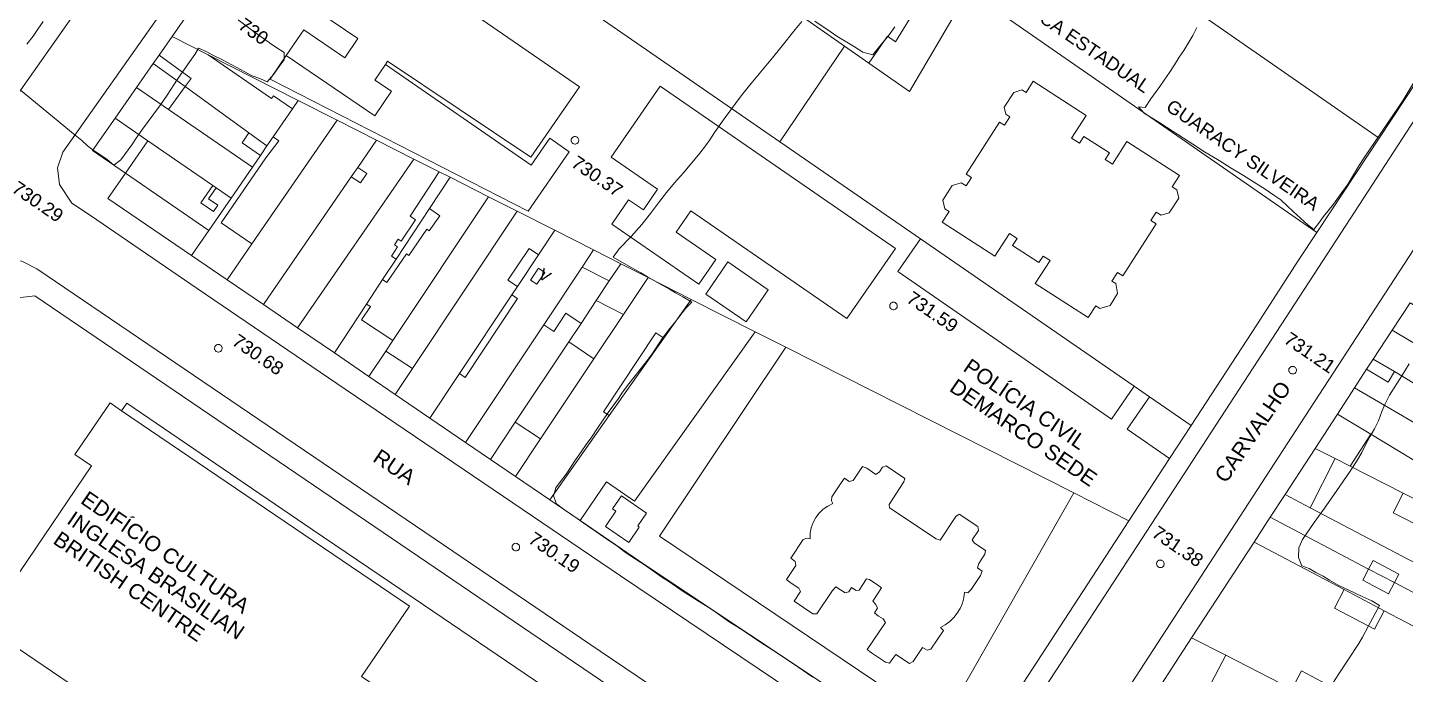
# Model space of a CAD drawing. Header units: metres. Extents: x 322294 to 7190115, y 7390841 to 10157759.
# Drawn here: x 322910.4 to 323092.1, y 7393748.8 to 7393834.1 of the extents above; entities that cross this region are included whole.
import ezdxf
from ezdxf.enums import TextEntityAlignment as Align

# ---------------------------------------------------------------- set-up
doc = ezdxf.new("R2010")
doc.units = ezdxf.units.M
doc.layers.get('0').update_dxf_attribs({"lineweight": 18})
for name, color, linetype, lineweight in [('100_SIST_VIARIO_MEIO_FIO', 1, 'Continuous', 18), ('160_P_SIMP_ASF_TOP', 7, 'Continuous', 18), ('206_MURO_E_MURO_ARRIMO', 7, 'Continuous', 18), ('214_PROJ_BEIRAL_EDIF', 10, 'Continuous', 18), ('216_EDIF_NOTAVEL', 2, 'Continuous', 18), ('218_EDIF_NOTAVEL_TOP', 7, 'Continuous', 18), ('600_CURVA_MESTRA', 14, 'Continuous', 18), ('602_CURVA_MESTRA_TOP', 24, 'Continuous', 18), ('604_CURVA_INTERM', 7, 'Continuous', 18), ('606_PTO_COTADO', 7, 'Continuous', 18), ('608_PTO_COTADO_INTERVIA', 1, 'Continuous', 18), ('624_SEGM_CURVA_MESTRA', 14, 'Continuous', 18)]:
    doc.layers.add(name, color=color, linetype=linetype, lineweight=lineweight)
doc.styles.add('Style-Arial', font='arial.ttf', dxfattribs={"height": 1.75})

# ---------------------------------------------------------------- blocks, each defined once
blk = doc.blocks.new('SP09')
at = {"color": 0, "linetype": 'Continuous'}
blk.add_lwpolyline([(-0.03, -0.51), (-0.14, -0.49), (-0.24, -0.46), (-0.31, -0.42), (-0.35, -0.39), (-0.42, -0.31), (-0.47, -0.24), (-0.51, -0.15), (-0.52, -0.09), (-0.52, 0.03), (-0.51, 0.11), (-0.48, 0.2), (-0.44, 0.27), (-0.4, 0.33), (-0.32, 0.39), (-0.23, 0.44), (-0.15, 0.48), (-0.1, 0.48), (-0.03, 0.48), (0.08, 0.48), (0.19, 0.44), (0.27, 0.4), (0.35, 0.32), (0.41, 0.23), (0.46, 0.11), (0.48, 0.03), (0.48, -0.03), (0.47, -0.08), (0.44, -0.21), (0.38, -0.3), (0.31, -0.38), (0.23, -0.44), (0.1, -0.49), (0.02, -0.51)], close=True, dxfattribs=at)

msp = doc.modelspace()

# ---------------------------------------------------------------- linework, layer by layer
at = {"layer": '100_SIST_VIARIO_MEIO_FIO'}
for points in [[(322958.826, 7393895.736), (322927.502, 7393851.423), (322895.355, 7393805.787), (322877.75, 7393781.41), (322875.781, 7393780.347), (322872.817, 7393780.173), (322870.132, 7393781.436), (322858.132, 7393790.316), (322854.389, 7393793.103)], [(323086.03, 7393810.731), (323079.976, 7393801.412), (323057.315, 7393766.633), (323045.978, 7393749.248), (323040.309, 7393740.555), (323037.475, 7393736.208), (323035.752, 7393733.805), (323033.085, 7393732.648), (323031.621, 7393732.794), (322988.581, 7393761.758), (322951.162, 7393787.143), (322932.79, 7393799.672), (322923.604, 7393805.937), (322918.699, 7393809.263), (322916.248, 7393810.925), (322914.622, 7393813.36), (322914.375, 7393815.554), (322915.073, 7393817.633), (322966.512, 7393890.6)], [(323138.514, 7393891.13), (323124.799, 7393870.406), (323086.03, 7393810.731)], [(323177.054, 7393749.903), (323154.404, 7393717.841), (323131.751, 7393686.103), (323129.083, 7393684.792), (323126.11, 7393684.814), (323085.307, 7393704.51), (323045.573, 7393723.923), (323044.196, 7393725.672), (323043.819, 7393727.867), (323044.59, 7393730.06), (323077.632, 7393780.949), (323093.691, 7393805.611)]]:
    msp.add_lwpolyline(points, dxfattribs=at)
msp.add_lwpolyline([(323022.846, 7393726.842), (323025.756, 7393724.57), (323026.823, 7393721.814), (323026.161, 7393718.934), (322973.298, 7393637.741), (322952.353, 7393606.114), (322949.743, 7393604.674), (322946.78, 7393604.349), (322944.601, 7393604.875), (322853.546, 7393655.928), (322817.077, 7393676.634), (322815.979, 7393678.578), (322815.788, 7393680.803), (322816.723, 7393683.184), (322876.239, 7393763.209), (322904.689, 7393802.35), (322907.443, 7393803.45), (322909.671, 7393803.269), (322911.645, 7393802.254), (322985.906, 7393751.814)], close=True, dxfattribs=at)
at = {"layer": '206_MURO_E_MURO_ARRIMO'}
for p, q in [((322946.434, 7393857.159), (322929.451, 7393832.892)), ((322926.977, 7393829.335), (322924.773, 7393826.165)), ((322927.741, 7393830.433), (322926.977, 7393829.335)), ((322921.95, 7393822.105), (322918.988, 7393817.846)), ((322936.724, 7393800.794), (322932.027, 7393803.998)), ((322905.354, 7393798.006), (322911.385, 7393798.676)), ((322911.385, 7393798.676), (323023.057, 7393722.825)), ((323090.33, 7393794.176), (323087.843, 7393790.357)), ((322955.417, 7393788.046), (322950.861, 7393791.153)), ((323087.843, 7393790.357), (323086.958, 7393788.998)), ((322958.867, 7393785.693), (322955.417, 7393788.046)), ((323083.11, 7393783.09), (323080.171, 7393778.576)), ((323080.171, 7393778.576), (323076.208, 7393772.491)), ((322974.747, 7393774.864), (322971.443, 7393777.117)), ((323060.973, 7393777.226), (323055.621, 7393769.019)), ((322991.805, 7393763.231), (322983.255, 7393769.061)), ((323055.621, 7393769.019), (323033.671, 7393735.359)), ((323033.671, 7393735.359), (322991.805, 7393763.231)), ((323063.89, 7393753.575), (323058.064, 7393744.628))]:
    msp.add_line(p, q, dxfattribs=at)
for points in [[(322926.977, 7393829.335), (322931.185, 7393826.284)], [(322946.099, 7393824.455), (322934.23, 7393830.47)], [(322941.976, 7393818.46), (322941.105, 7393817.194)], [(322923.307, 7393814.875), (322918.988, 7393817.846)], [(322964.698, 7393815.03), (322966.105, 7393814.317)], [(322959.002, 7393803.524), (322963.39, 7393810.192)], [(322985.386, 7393798.061), (322983.385, 7393795.054)], [(323006.339, 7393793.956), (323010.386, 7393791.908)], [(322955.417, 7393788.046), (322957.653, 7393791.405)], [(323090.614, 7393788.695), (323087.843, 7393790.357)], [(323080.171, 7393778.576), (323082.825, 7393777.224)], [(323048.353, 7393772.696), (323055.621, 7393769.019)], [(323087.225, 7393762.663), (323090.624, 7393760.873)]]:
    msp.add_lwpolyline(points, dxfattribs=at)
at = {"layer": '214_PROJ_BEIRAL_EDIF'}
for points in [[(322951.066, 7393859.432), (322952.266, 7393861.17), (322950.254, 7393862.559), (322952.699, 7393866.015), (322967.039, 7393856.114), (322966.923, 7393855.945), (322970.006, 7393853.817), (322968.085, 7393851.034), (322987.133, 7393837.882), (322992.343, 7393845.428), (322976.481, 7393856.379), (322976.75, 7393856.769), (322974.912, 7393858.038), (322976.706, 7393860.637), (322988.305, 7393852.494), (323011.833, 7393836.004), (323018.11, 7393831.605), (323009.599, 7393819.017)], [(323058.341, 7393785.362), (323056.325, 7393786.755), (323028.151, 7393806.207), (323009.599, 7393819.017), (323018.11, 7393831.605), (323021.332, 7393829.362), (323026.708, 7393825.619), (323034.466, 7393838.922), (323080.384, 7393807.019), (323077.999, 7393803.404), (323072.479, 7393794.871), (323063.814, 7393781.583)], [(322934.23, 7393830.47), (322929.451, 7393832.892), (322927.741, 7393830.433), (322931.97, 7393827.367), (322931.185, 7393826.284), (322939.595, 7393820.187), (322941.976, 7393818.46), (322942.802, 7393819.662), (322945.333, 7393823.34), (322942.825, 7393825.065), (322942.588, 7393824.72)], [(323062.296, 7393814.566), (323055.356, 7393819.037), (323053.443, 7393816.068), (323052.484, 7393816.685), (323053.039, 7393817.547), (323049.677, 7393819.713), (323049.096, 7393818.81), (323048.069, 7393819.471), (323049.998, 7393822.467), (323042.99, 7393826.982), (323042.049, 7393825.521), (323041.52, 7393825.861), (323040.427, 7393825.51), (323039.177, 7393823.569), (323039.384, 7393822.624), (323039.914, 7393822.282), (323039.206, 7393821.183), (323038.553, 7393821.604), (323034.139, 7393814.752), (323034.858, 7393814.288), (323034.14, 7393813.175), (323033.495, 7393813.591), (323032.316, 7393813.221), (323031.092, 7393811.32), (323031.337, 7393810.173), (323031.912, 7393809.803), (323031.001, 7393808.39), (323037.95, 7393803.913), (323039.885, 7393806.917), (323040.898, 7393806.265), (323040.284, 7393805.312), (323043.746, 7393803.082), (323044.293, 7393803.93), (323045.217, 7393803.334), (323043.278, 7393800.324), (323050.253, 7393795.831), (323051.242, 7393797.367), (323051.798, 7393797.009), (323053.126, 7393797.417), (323054.132, 7393798.978), (323053.907, 7393800.301), (323053.385, 7393800.638), (323054.111, 7393801.764), (323054.795, 7393801.323), (323059.216, 7393808.185), (323058.52, 7393808.633), (323059.23, 7393809.735), (323059.888, 7393809.311), (323060.94, 7393809.621), (323062.18, 7393811.545), (323061.915, 7393812.652), (323061.312, 7393813.04)], [(322928.993, 7393823.262), (322940.047, 7393815.657), (322937.245, 7393811.583), (322935.267, 7393812.944), (322934.846, 7393813.233), (322926.247, 7393819.149), (322921.95, 7393822.105), (322924.773, 7393826.165)], [(322941.105, 7393817.194), (322940.047, 7393815.657), (322928.993, 7393823.262), (322931.185, 7393826.284), (322939.595, 7393820.187), (322938.682, 7393818.86)], [(322939.996, 7393805.551), (322935.952, 7393808.333), (322941.836, 7393816.886), (322943.55, 7393819.147), (322942.802, 7393819.662), (322945.333, 7393823.34), (322946.099, 7393824.455), (322951.217, 7393821.861)], [(322939.996, 7393805.551), (322951.217, 7393821.861), (322956.427, 7393819.221), (322953.94, 7393815.607), (322953.092, 7393814.373), (322941.506, 7393797.533), (322936.724, 7393800.794)], [(322923.307, 7393814.875), (322934.305, 7393807.309), (322937.245, 7393811.583), (322935.267, 7393812.944), (322934.267, 7393811.49), (322935.493, 7393810.646), (322934.918, 7393809.811), (322933.271, 7393810.944), (322934.846, 7393813.233), (322926.247, 7393819.149)], [(322953.092, 7393814.373), (322954.307, 7393813.574), (322955.13, 7393814.824), (322953.94, 7393815.607), (322956.427, 7393819.221), (322961.341, 7393816.731), (322946.018, 7393794.456), (322941.506, 7393797.533)], [(322955.103, 7393797.599), (322957.224, 7393800.823), (322959.002, 7393803.524), (322958.389, 7393803.927), (322959.188, 7393805.14), (322958.778, 7393805.41), (322959.272, 7393806.16), (322959.687, 7393805.886), (322961.551, 7393808.718), (322960.848, 7393809.181), (322964.698, 7393815.03), (322961.341, 7393816.731), (322946.018, 7393794.456), (322950.861, 7393791.153)], [(322920.999, 7393811.519), (322923.307, 7393814.875), (322934.305, 7393807.309), (322932.027, 7393803.998)], [(322963.39, 7393810.192), (322966.105, 7393814.317), (322971.191, 7393811.741), (322958.575, 7393792.791), (322954.442, 7393795.511), (322955.601, 7393797.271), (322955.103, 7393797.599), (322957.224, 7393800.823), (322957.776, 7393800.443), (322960.375, 7393804.222), (322960.682, 7393804.011), (322963.059, 7393807.467), (322963.369, 7393807.254), (322964.748, 7393809.258)], [(322958.575, 7393792.791), (322971.191, 7393811.741), (322974.944, 7393809.842), (322961.141, 7393789.109), (322957.653, 7393791.405)], [(322961.141, 7393789.109), (322958.867, 7393785.693), (322963.442, 7393782.573), (322967.341, 7393788.431), (322974.267, 7393798.834), (322974.988, 7393799.917), (322973.738, 7393800.749), (322976.524, 7393804.934), (322977.774, 7393804.102), (322979.919, 7393807.325), (322974.944, 7393809.842)], [(322967.341, 7393788.431), (322963.442, 7393782.573), (322968.144, 7393779.367), (322978.459, 7393794.861), (322983.518, 7393802.46), (322985.034, 7393804.737), (322979.919, 7393807.325), (322977.774, 7393804.102), (322974.988, 7393799.917), (322974.267, 7393798.834), (322975.011, 7393798.338), (322968.085, 7393787.936)], [(322988.622, 7393802.921), (322985.034, 7393804.737), (322983.518, 7393802.46), (322987.106, 7393800.644)], [(322978.594, 7393801.777), (322977.548, 7393800.205), (322976.71, 7393800.763), (322977.756, 7393802.334)], [(322987.106, 7393800.644), (322988.622, 7393802.921), (322992.215, 7393801.103), (322988.979, 7393796.242), (322985.386, 7393798.061)], [(322994.283, 7393793.091), (322993.238, 7393793.787), (322986.322, 7393783.399), (322987.083, 7393782.892), (322979.248, 7393771.794), (322974.747, 7393774.864), (322978.045, 7393779.818), (322985.082, 7393790.389), (322988.979, 7393796.242), (322992.215, 7393801.103), (322997.906, 7393798.223)], [(322994.283, 7393793.091), (322987.083, 7393782.892), (322979.248, 7393771.794), (322983.255, 7393769.061), (322986.721, 7393774.143), (322990.435, 7393771.61), (323006.339, 7393793.956), (322997.906, 7393798.223)], [(322978.459, 7393794.861), (322979.775, 7393793.984), (322981.377, 7393796.39), (322983.385, 7393795.054), (322981.754, 7393792.605), (322974.716, 7393782.033), (322971.443, 7393777.117), (322968.144, 7393779.367)], [(323107.043, 7393789.22), (323110.006, 7393787.454), (323107.62, 7393783.756), (323105.764, 7393784.874), (323104.56, 7393785.599), (323094.673, 7393791.558), (323090.33, 7393794.176), (323092.679, 7393797.784), (323105.91, 7393789.896), (323106.331, 7393789.645), (323105.357, 7393788.012), (323106.069, 7393787.587)], [(322985.082, 7393790.389), (322981.754, 7393792.605), (322974.716, 7393782.033), (322978.045, 7393779.818)], [(323048.353, 7393772.696), (323010.386, 7393791.908), (322993.709, 7393767.015), (323030.87, 7393741.983)], [(323090.614, 7393788.695), (323092.209, 7393787.739), (323101.127, 7393782.391), (323098.757, 7393778.718), (323085.359, 7393786.543), (323086.958, 7393788.998), (323089.788, 7393787.31)], [(323100.573, 7393772.835), (323102.833, 7393776.337), (323100.09, 7393777.939), (323098.757, 7393778.718), (323085.359, 7393786.543), (323083.11, 7393783.09), (323087.518, 7393780.427), (323096.529, 7393774.983), (323097.95, 7393774.125), (323100.436, 7393772.623)], [(323091.795, 7393772.657), (323084.802, 7393776.218), (323087.518, 7393780.427), (323096.529, 7393774.983), (323094.229, 7393771.418)], [(323035.686, 7393768.259), (323033.225, 7393769.898), (323032.817, 7393769.585), (323030.732, 7393766.454), (323030.185, 7393766.625), (323024.034, 7393770.72), (323023.986, 7393771.18), (323025.957, 7393774.141), (323026.068, 7393774.615), (323023.6, 7393776.258), (323023.113, 7393776.078), (323022.718, 7393775.485), (323022.269, 7393775.14), (323021.046, 7393775.955), (323020.472, 7393776.168), (323019.24, 7393774.318), (323018.726, 7393774.219), (323018.11, 7393774.629), (323017.694, 7393774.042), (323016.461, 7393772.191), (323016.423, 7393771.649), (323016.588, 7393771.293), (323015.922, 7393770.971), (323015.315, 7393770.549), (323014.781, 7393770.037), (323014.333, 7393769.447), (323013.983, 7393768.795), (323013.739, 7393768.096), (323013.606, 7393767.367), (323013.589, 7393766.627), (323013.166, 7393766.709), (323012.665, 7393766.546), (323011.022, 7393764.078), (323011.624, 7393763.665), (323011.693, 7393763.145), (323010.462, 7393761.295), (323010.942, 7393760.894), (323012.082, 7393760.135), (323012.319, 7393759.675), (323011.479, 7393758.412), (323013.947, 7393756.769), (323014.484, 7393756.755), (323016.538, 7393759.84), (323016.974, 7393760.328), (323018.188, 7393759.52), (323018.672, 7393759.653), (323019.055, 7393760.229), (323019.664, 7393759.839), (323020.061, 7393759.885), (323021.034, 7393761.348), (323021.395, 7393761.267), (323022.631, 7393760.444), (323023.017, 7393760.16), (323021.86, 7393758.421), (323022.239, 7393757.97), (323022.49, 7393757.487), (323022.081, 7393756.873), (323022.614, 7393756.465), (323023.206, 7393756.071), (323023.512, 7393755.618), (323021.127, 7393752.035), (323021.658, 7393751.609), (323023.508, 7393750.377), (323024.063, 7393750.265), (323024.47, 7393750.877), (323024.897, 7393751.39), (323026.703, 7393750.187), (323027.176, 7393750.473), (323028.407, 7393752.323), (323029.018, 7393751.941), (323029.521, 7393752.092), (323031.164, 7393754.56), (323030.763, 7393754.968), (323031.405, 7393755.315), (323031.997, 7393755.748), (323032.528, 7393756.259), (323032.987, 7393756.838), (323033.367, 7393757.474), (323033.658, 7393758.155), (323033.856, 7393758.866), (323033.956, 7393759.595), (323034.388, 7393759.506), (323034.822, 7393759.976), (323036.054, 7393761.826), (323036.25, 7393762.399), (323035.633, 7393762.81), (323035.816, 7393763.38), (323036.637, 7393764.613), (323036.702, 7393765.121), (323035.211, 7393766.113), (323034.954, 7393766.518), (323035.769, 7393767.744)], [(323097.686, 7393761.18), (323079.526, 7393770.744), (323082.825, 7393777.224), (323084.802, 7393776.218), (323091.795, 7393772.657), (323090.479, 7393770.072), (323094.809, 7393767.868), (323094.228, 7393766.726), (323099.217, 7393764.186)], [(323079.526, 7393770.744), (323097.686, 7393761.18), (323098.463, 7393760.77), (323096.803, 7393757.618), (323090.624, 7393760.873), (323091.205, 7393761.974), (323087.805, 7393763.765), (323087.225, 7393762.663), (323074.256, 7393769.493), (323076.208, 7393772.491)], [(322992.014, 7393770.046), (322988.706, 7393772.302), (322987.531, 7393770.58), (322987.96, 7393770.288), (322986.59, 7393768.28), (322989.681, 7393766.173), (322991.062, 7393768.199), (322990.852, 7393768.342)], [(323087.225, 7393762.663), (323086.442, 7393761.176), (323089.841, 7393759.385), (323090.624, 7393760.873), (323096.803, 7393757.618), (323094.983, 7393754.162), (323089.279, 7393757.167), (323084.002, 7393759.946), (323072.116, 7393766.206), (323074.256, 7393769.493)], [(323084.002, 7393759.946), (323082.724, 7393757.518), (323088.001, 7393754.739), (323089.279, 7393757.167), (323094.983, 7393754.162), (323097.519, 7393752.827), (323098.093, 7393752.525), (323091.207, 7393739.656), (323082.441, 7393744.123), (323083.655, 7393746.429), (323078.367, 7393749.214), (323077.115, 7393746.836), (323068.393, 7393751.281), (323063.89, 7393753.575), (323072.116, 7393766.206)], [(323086.837, 7393732.869), (323085.155, 7393730.257), (323081.498, 7393732.197), (323078.832, 7393733.612), (323079.21, 7393734.33), (323062.892, 7393742.925), (323065.211, 7393747.328), (323066.073, 7393746.875), (323068.393, 7393751.281), (323077.115, 7393746.836), (323082.441, 7393744.123), (323091.207, 7393739.656)]]:
    msp.add_lwpolyline(points, close=True, dxfattribs=at)
msp.add_lwpolyline([(323028.769, 7393848.996), (323025.86, 7393844.902), (323030.6, 7393841.608), (323024.834, 7393832.198), (323023.803, 7393832.915), (323021.332, 7393829.362), (323018.11, 7393831.605), (323011.833, 7393836.004), (323013.957, 7393839.037), (323015.476, 7393837.973), (323023.954, 7393852.214)], dxfattribs=at)
at = {"layer": '216_EDIF_NOTAVEL'}
for points in [[(323121.331, 7393911.663), (323125.772, 7393908.506), (323139.475, 7393898.767), (323096.815, 7393831.918), (323088.597, 7393819.464), (323065.358, 7393835.625), (323117.512, 7393914.377)], [(322957.595, 7393829.206), (322956.194, 7393827.145), (322958.375, 7393825.663), (322956.176, 7393822.426), (322944.492, 7393830.365), (322946.815, 7393833.784), (322952.25, 7393830.091), (322953.974, 7393832.628), (322945.688, 7393838.258), (322952.165, 7393847.639), (322983.164, 7393826.235), (322976.779, 7393816.988), (322957.883, 7393829.63)], [(322944.492, 7393830.365), (322942.394, 7393827.277), (322976.418, 7393809.856), (322981.829, 7393817.694), (322979.264, 7393819.465), (322976.823, 7393815.93), (322957.595, 7393829.206), (322956.194, 7393827.145), (322958.375, 7393825.663), (322956.176, 7393822.426)], [(322993.826, 7393826.354), (322987.349, 7393816.973), (322993.475, 7393812.743), (322991.6, 7393810.027), (322989.659, 7393811.368), (322987.427, 7393808.135), (322998.897, 7393800.215), (323001.147, 7393803.475), (322995.914, 7393807.088), (322997.863, 7393809.912), (323018.44, 7393795.704), (323024.825, 7393804.951)], [(323028.151, 7393806.207), (323056.325, 7393786.755), (323053.342, 7393782.434), (323025.168, 7393801.887)], [(323002.751, 7393803.159), (322999.821, 7393798.915), (323005.141, 7393795.242), (323008.071, 7393799.485)], [(323058.341, 7393785.362), (323063.814, 7393781.583), (323060.973, 7393777.226), (323055.387, 7393781.083)], [(322971.161, 7393735.18), (322966.778, 7393738.157), (322967.682, 7393739.487), (322954.443, 7393748.479), (322960.748, 7393757.762), (322922.796, 7393783.54), (322921.278, 7393784.571), (322916.652, 7393777.761), (322918.857, 7393776.264), (322909.371, 7393762.298), (322907.298, 7393763.706), (322902.517, 7393756.668), (322942.019, 7393729.837), (322951.05, 7393743.133), (322962.392, 7393736.226), (322968.879, 7393731.82)], [(322971.161, 7393735.18), (322983.949, 7393726.502), (322984.832, 7393727.79), (322985.417, 7393727.39), (322986.806, 7393729.156), (322988.128, 7393730.973), (322989.382, 7393732.839), (322990.565, 7393734.75), (322991.646, 7393736.649), (322991.168, 7393736.972), (322991.896, 7393738.048), (322961.387, 7393758.783), (322947.941, 7393767.883), (322923.476, 7393784.544), (322922.796, 7393783.54), (322960.748, 7393757.762), (322954.443, 7393748.479), (322967.682, 7393739.487), (322966.778, 7393738.157)]]:
    msp.add_lwpolyline(points, close=True, dxfattribs=at)
for points in [[(323034.512, 7393857.077), (323040.091, 7393853.197), (323065.358, 7393835.625), (323088.597, 7393819.464), (323083.812, 7393812.213)], [(323083.812, 7393812.213), (323080.384, 7393807.019), (323034.466, 7393838.922), (323030.6, 7393841.608), (323025.86, 7393844.902), (323028.769, 7393848.996)]]:
    msp.add_lwpolyline(points, dxfattribs=at)
at = {"layer": '600_CURVA_MESTRA', "elevation": 730}
for points in [[(322912.456, 7393834.845), (322911.76, 7393833.87), (322911.126, 7393832.926), (322910.29, 7393831.864)], [(322909.474, 7393825.83), (322916.675, 7393819.894), (322917.546, 7393819.163), (322918.315, 7393818.46), (322919.171, 7393817.829), (322920.084, 7393817.248), (322920.902, 7393816.646), (322921.799, 7393815.921), (322922.685, 7393816.63), (322924.156, 7393818.617), (322924.726, 7393819.495), (322925.543, 7393820.669), (322927.046, 7393822.694), (322927.943, 7393823.895), (322928.82, 7393825.141), (322930.196, 7393827.256), (322931.786, 7393829.596), (322932.44, 7393830.522), (322932.962, 7393831.338), (322933.967, 7393830.901), (322935.023, 7393830.35), (322936.02, 7393829.866), (322937.985, 7393828.783), (322938.973, 7393828.277), (322940.036, 7393827.684), (322941.042, 7393827.334), (322941.997, 7393826.919), (322942.821, 7393827.875), (322943.566, 7393828.91), (322944.222, 7393829.789), (322944.256, 7393830.798), (322943.151, 7393831.49), (322942.307, 7393832.063), (322942.269, 7393832.089)]]:
    msp.add_lwpolyline(points, dxfattribs=at)
at = {"layer": '604_CURVA_INTERM'}
for points, elevation in [([(323012.508, 7393834.869), (323011.615, 7393833.815), (323009.744, 7393831.434), (323008.647, 7393830.07), (323005.974, 7393826.887), (323004.516, 7393825.065), (323002.375, 7393822.219), (323000.991, 7393820.217), (323000.364, 7393819.276), (322999.773, 7393818.454), (322999.049, 7393817.503), (322996.872, 7393814.911), (322995.721, 7393813.608), (322994.648, 7393812.315), (322993.58, 7393810.972), (322992.53, 7393809.534), (322991.395, 7393808.103), (322990, 7393806.494), (322988.395, 7393804.87), (322987.598, 7393803.799), (322989.369, 7393802.767), (322991.244, 7393801.729), (322992.136, 7393801.197), (322994.011, 7393800.121), (322994.9, 7393799.639), (322995.84, 7393799.061), (322996.818, 7393798.538), (322997.988, 7393797.855), (322997.154, 7393797.014), (322995.704, 7393795.12), (322994.919, 7393794.149), (322994.038, 7393792.979), (322992.65, 7393790.921), (322991.821, 7393789.8), (322989.693, 7393787.089), (322988.864, 7393785.98), (322988.301, 7393785.144), (322986.965, 7393783.31), (322985.573, 7393781.234), (322984.794, 7393780.081), (322984.063, 7393779.09), (322983.414, 7393778.133), (322982.67, 7393777.078), (322981.418, 7393775.172), (322980.658, 7393774.213), (322980.067, 7393773.385), (322979.731, 7393772.333), (322980.16, 7393771.275), (322981.07, 7393770.567), (322982.89, 7393769.328), (322984.63, 7393768.098), (322985.482, 7393767.521), (322986.351, 7393766.89), (322988.217, 7393765.614), (322989.069, 7393764.983), (322989.899, 7393764.399), (322991.886, 7393763.105), (322994.051, 7393761.594), (322994.972, 7393761.01), (322996.855, 7393759.718), (322997.889, 7393759.018), (322999.022, 7393758.327), (323000.147, 7393757.611), (323001.177, 7393756.92), (323003.052, 7393755.607), (323003.941, 7393755.079), (323004.898, 7393754.472), (323006.947, 7393753.058), (323009.303, 7393751.551), (323010.14, 7393750.975), (323011.977, 7393749.764), (323013.946, 7393748.401)], 731), ([(323024.756, 7393834.172), (323024.01, 7393833.098), (323022.572, 7393831.347), (323021.849, 7393830.458), (323020.541, 7393830.819), (323019.309, 7393831.601), (323017.12, 7393832.933), (323016.235, 7393833.556), (323014.199, 7393834.93)], 731), ([(323092.584, 7393789.725), (323091.616, 7393788.138), (323089.973, 7393785.566), (323089.357, 7393784.365), (323088.953, 7393783.425), (323088.52, 7393782.215), (323087.984, 7393781.131), (323087.387, 7393780.094), (323086.829, 7393779.048), (323086.344, 7393778.017), (323085.636, 7393776.857), (323084.807, 7393775.569), (323083.436, 7393773.574), (323081.935, 7393771.447), (323080.982, 7393770.064), (323080.057, 7393768.785), (323078.498, 7393766.574), (323078.026, 7393765.46), (323077.967, 7393764.177), (323078.421, 7393763.086), (323079.395, 7393762.748), (323080.244, 7393762.218), (323081.237, 7393761.719), (323082.082, 7393761.178), (323083.289, 7393760.48), (323084.433, 7393759.969), (323086.475, 7393758.999), (323087.645, 7393758.463), (323088.652, 7393757.853), (323088.095, 7393756.797), (323087.151, 7393755.083), (323086.408, 7393753.695), (323085.919, 7393752.817), (323083.286, 7393748.84), (323082.511, 7393747.626)], 732)]:
    msp.add_lwpolyline(points, dxfattribs=dict(at, elevation=elevation))
at = {"layer": '604_CURVA_INTERM', "elevation": 732, "flags": 128}
for points in [[(323083.682, 7393812.3), (323084.507, 7393813.467), (323085.246, 7393814.657), (323085.936, 7393815.834), (323086.576, 7393816.845), (323087.246, 7393817.793), (323089.942, 7393821.781), (323090.508, 7393822.607), (323091.063, 7393823.455), (323091.775, 7393824.492), (323092.711, 7393826.015), (323093.618, 7393827.531), (323094.54, 7393828.916), (323095.416, 7393830.301), (323096.125, 7393831.535), (323096.786, 7393832.635), (323097.488, 7393833.562), (323098.925, 7393835.574)], [(323064.582, 7393834.087), (323064.062, 7393833.016), (323062.839, 7393831.041), (323062.259, 7393830.183), (323061.634, 7393829.154), (323060.986, 7393828.144), (323060.666, 7393827.681)], [(323060.666, 7393827.681), (323059.684, 7393826.291), (323058.522, 7393824.645), (323057.763, 7393823.541), (323056.873, 7393823.591), (323057.647, 7393822.77), (323059.702, 7393821.5), (323061.432, 7393820.348), (323064.067, 7393818.675), (323065.597, 7393817.669), (323067.526, 7393816.535), (323069.12, 7393815.539), (323070.745, 7393814.548), (323073.597, 7393812.755), (323074.73, 7393811.95), (323075.649, 7393811.334), (323076.544, 7393810.495), (323077.29, 7393809.829), (323078.23, 7393808.914), (323079.218, 7393808.057), (323079.999, 7393807.429), (323080.621, 7393808.227), (323081.287, 7393809.138), (323082.611, 7393810.756), (323083.682, 7393812.3)]]:
    msp.add_lwpolyline(points, dxfattribs=at)
at = {"layer": '624_SEGM_CURVA_MESTRA', "elevation": 730}
msp.add_lwpolyline([(322942.269, 7393832.089), (322940.344, 7393833.459), (322939.387, 7393834.146), (322938.533, 7393834.804), (322938.167, 7393835.063)], dxfattribs=at)

# ---------------------------------------------------------------- block references
at = {"layer": '606_PTO_COTADO', "rotation": 325.5688295630279}
for p in [(322982.605, 7393819.192, 730.375), (323024.604, 7393797.339, 731.58), (322935.584, 7393791.768, 730.685), (323077.23, 7393788.876, 731.21), (322974.817, 7393765.547, 730.18), (323059.788, 7393763.342, 731.37)]:
    msp.add_blockref('SP09', p, dxfattribs=at)

# ---------------------------------------------------------------- texts
at = {"layer": '160_P_SIMP_ASF_TOP', "style": 'Style-Arial'}
msp.add_text('CARVALHO', height=2, rotation=55.56883, dxfattribs=at).set_placement((323068.419, 7393773.862))
msp.add_text('RUA', height=2, rotation=325.81501, dxfattribs=at).set_placement((322956.348, 7393777.79), align=Align.MIDDLE_LEFT)
at = {"layer": '214_PROJ_BEIRAL_EDIF', "style": 'Style-Arial'}
msp.add_text('V', height=1.5, rotation=325.56883, dxfattribs=at).set_placement((322977.592, 7393801.17))
at = {"layer": '218_EDIF_NOTAVEL_TOP', "style": 'Style-Arial'}
for s, height, p in [('ESCOLA TÉCNICA ESTADUAL', 1.75, (323028.878, 7393845.073)), ('GUARACY SILVEIRA', 1.75, (323060.353, 7393823.271)), ('POLÍCIA CIVIL', 2, (323033.622, 7393788.89)), ('DEMARCO SEDE', 2, (323031.805, 7393786.24)), ('EDIFÍCIO CULTURA', 2, (322917.26, 7393771.424)), ('INGLESA BRASILIAN', 2, (322915.443, 7393768.774)), ('BRITISH CENTRE', 2, (322913.627, 7393766.124))]:
    msp.add_text(s, height=height, rotation=325.56883, dxfattribs=at).set_placement(p)
at = {"layer": '602_CURVA_MESTRA_TOP', "style": 'Style-Arial'}
msp.add_text('730', height=1.75, rotation=324.30948, dxfattribs=at).set_placement((322940.206, 7393833.558), align=Align.MIDDLE_CENTER)
at = {"layer": '606_PTO_COTADO', "style": 'Style-Arial'}
for s, p in [('730.37', (322985.518, 7393814.452, 730.375)), ('731.59', (323029.723, 7393796.573, 731.58)), ('730.68', (322940.788, 7393790.944, 730.685)), ('731.21', (323079.485, 7393791.196, 731.21)), ('730.19', (322979.851, 7393764.84, 730.18)), ('731.38', (323062.064, 7393765.647, 731.37))]:
    msp.add_text(s, height=1.75, rotation=325.56883, dxfattribs=at).set_placement(p, align=Align.MIDDLE_CENTER)
at = {"layer": '608_PTO_COTADO_INTERVIA', "style": 'Style-Arial'}
msp.add_text('730.29', height=1.75, rotation=325.56883, dxfattribs=at).set_placement((322911.756, 7393811.108, 730.29), align=Align.MIDDLE_CENTER)

doc.saveas('drawing.dxf')
